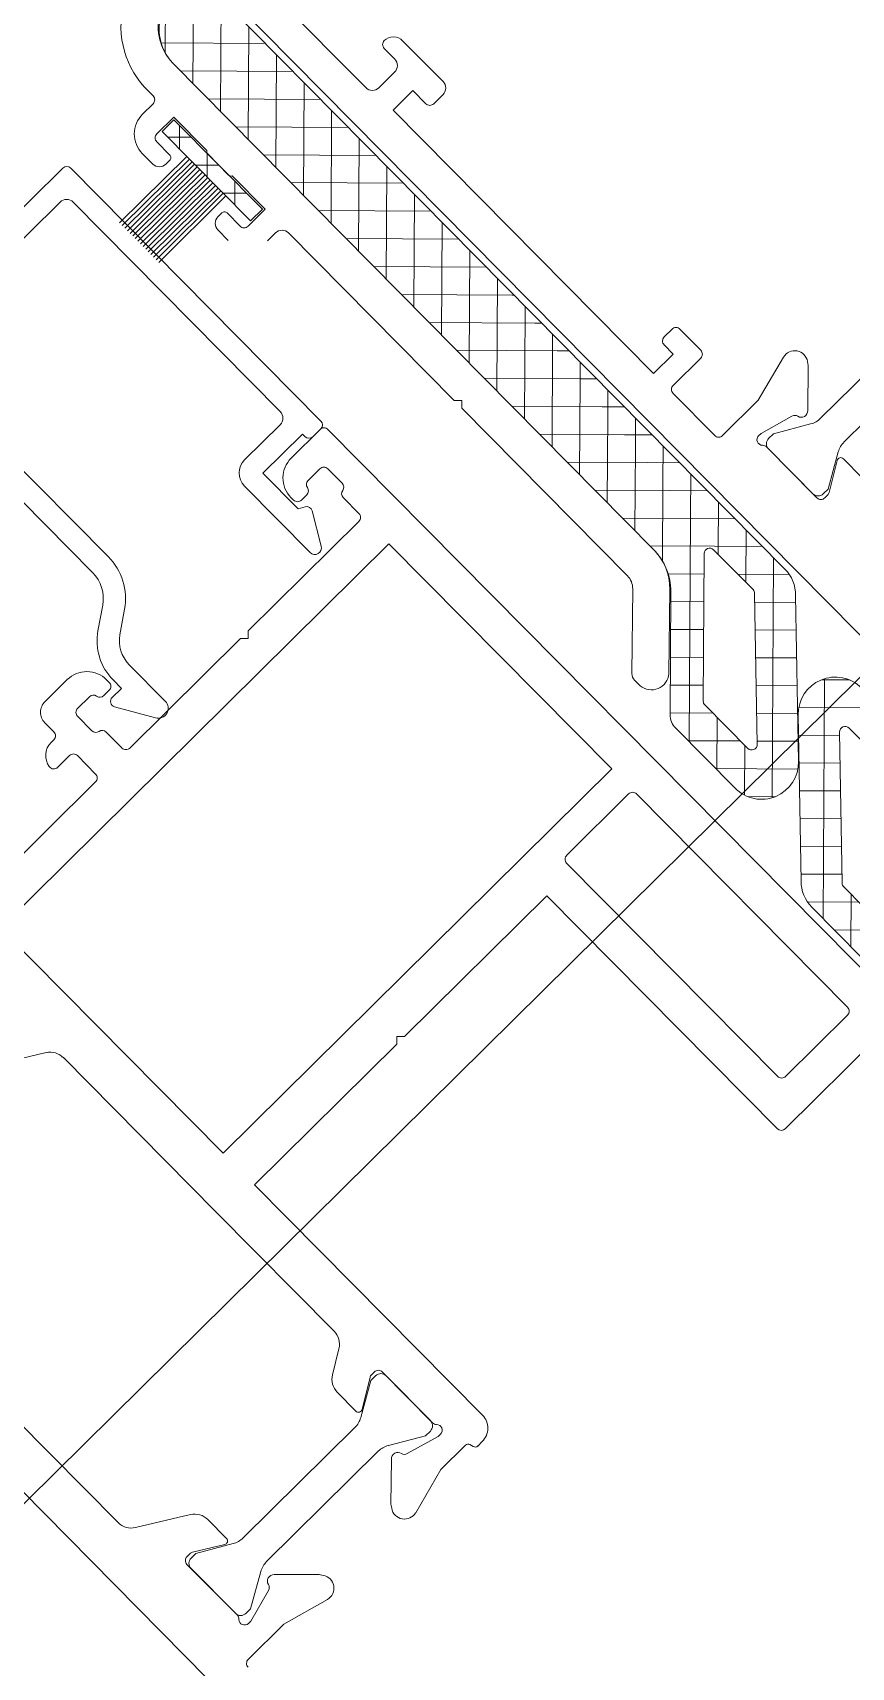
# Model space of a CAD drawing. Header units: centimetres. Extents: x 118932 to 154602, y -32682 to -23521.
# Drawn here: x 137600.07 to 137604.48, y -25828.52 to -25819.7 of the extents above; entities that cross this region are included whole.
import ezdxf

# ---------------------------------------------------------------- set-up
doc = ezdxf.new("R2010")
doc.units = ezdxf.units.CM
doc.header["$LTSCALE"] = 50
doc.header["$MEASUREMENT"] = 0
doc.layers.add('GEN_02_TF_Pencere', color=7, linetype='Continuous', lineweight=9, true_color=0x6093ac)
doc.layers.add('GEN_05_ML_Alçıpan_giydirme', color=7, linetype='Continuous', lineweight=18, true_color=0x7ebab5)

# ---------------------------------------------------------------- blocks, each defined once
blk = doc.blocks.new('P7_')
at = {"layer": 'GEN_02_TF_Pencere'}
for p, q in [((163386.2152, -16188.8257, 0.0001), (163386.2152, -16138.8229, 0.0001)), ((163381.2453, -16165.6505, 0.0001), (163391.1853, -16165.6505, 0.0001)), ((163384.7653, -16166.1516, 0.0001), (163384.7653, -16165.8805, 0.0001)), ((163386.5703, -16165.9005, 0.0001), (163385.7845, -16165.9005, 0.0001)), ((163385.6991, -16165.9484, 0.0001), (163385.5404, -16166.2084, 0.0001)), ((163384.9028, -16166.0181, 0.0001), (163384.9028, -16166.0363, 0.0001)), ((163384.9028, -16166.0363, 0.0001), (163384.9539, -16166.2205, 0.0001)), ((163384.9511, -16166.0464, 0.0001), (163384.9511, -16166.0825, 0.0001)), ((163385.3628, -16166.0063, 0.0001), (163384.9759, -16166.0063, 0.0001)), ((163385.3311, -16166.0064, 0.0001), (163384.9911, -16166.0064, 0.0001)), ((163385.2954, -16166.2259, 0.0001), (163385.3885, -16166.0735, 0.0001)), ((163385.3711, -16166.0825, 0.0001), (163385.3711, -16166.0464, 0.0001)), ((163385.3928, -16166.0579, 0.0001), (163385.3928, -16166.0363, 0.0001)), ((163384.6955, -16166.4124, 0.0001), (163384.7653, -16166.1516, 0.0001)), ((163384.9511, -16166.0825, 0.0001), (163385.055, -16166.2625, 0.0001)), ((163385.2671, -16166.2625, 0.0001), (163385.3711, -16166.0825, 0.0001)), ((163384.9924, -16166.3024, 0.0001), (163384.8213, -16166.4753, 0.0001)), ((163385.0711, -16166.3225, 0.0001), (163385.0711, -16167.1703, 0.0001)), ((163385.2511, -16167.1703, 0.0001), (163385.2511, -16166.3225, 0.0001)), ((163385.4551, -16166.2563, 0.0001), (163385.3125, -16166.2563, 0.0001)), ((163384.8213, -16166.4753, 0.0001), (163384.8033, -16166.4879, 0.0001)), ((163384.8012, -16167.005, 0.0001), (163384.8192, -16167.0175, 0.0001)), ((163384.8192, -16167.0175, 0.0001), (163384.9904, -16167.1903, 0.0001)), ((163384.7635, -16167.3412, 0.0001), (163384.6935, -16167.0805, 0.0001)), ((163385.2511, -16167.1703, 0.0001), (163385.2511, -16167.1703, 0.0001)), ((163384.952, -16167.2723, 0.0001), (163384.901, -16167.4565, 0.0001)), ((163385.055, -16167.2303, 0.0001), (163384.9511, -16167.4103, 0.0001)), ((163385.3711, -16167.4103, 0.0001), (163385.2671, -16167.2303, 0.0001)), ((163385.3866, -16167.419, 0.0001), (163385.2935, -16167.2667, 0.0001)), ((163385.3106, -16167.2363, 0.0001), (163385.4531, -16167.2362, 0.0001)), ((163385.5385, -16167.284, 0.0001), (163385.6144, -16167.4082, 0.0001)), ((163387.8626, -16167.4069, 0.0001), (163387.9383, -16167.2827, 0.0001)), ((163384.7636, -16167.5278, 0.0001), (163384.7635, -16167.3412, 0.0001)), ((163388.7135, -16167.339, 0.0001), (163388.7142, -16168.6247, 0.0001)), ((163384.901, -16167.4565, 0.0001), (163384.901, -16167.4747, 0.0001)), ((163384.9511, -16167.4103, 0.0001), (163384.9511, -16167.4464, 0.0001)), ((163384.9741, -16167.4865, 0.0001), (163385.3611, -16167.4862, 0.0001)), ((163384.9911, -16167.4864, 0.0001), (163385.3311, -16167.4864, 0.0001)), ((163385.3711, -16167.4464, 0.0001), (163385.3711, -16167.4103, 0.0001)), ((163385.391, -16167.4562, 0.0001), (163385.391, -16167.4346, 0.0001)), ((163385.6998, -16167.456, 0.0001), (163386.6066, -16167.4555, 0.0001)), ((163386.6066, -16167.4555, 0.0001), (163387.7773, -16167.4548, 0.0001)), ((163384.714, -16167.6066, 0.0001), (163384.714, -16167.5718, 0.0001)), ((163384.7288, -16167.5525, 0.0001), (163384.7487, -16167.5472, 0.0001)), ((163386.5637, -16167.7055, 0.0001), (163384.8141, -16167.7065, 0.0001)), ((163386.5643, -16168.7855, 0.0001), (163386.5637, -16167.7055, 0.0001)), ((163388.5137, -16167.7044, 0.0001), (163386.8037, -16167.7054, 0.0001)), ((163386.8037, -16167.7054, 0.0001), (163386.8054, -16170.6558, 0.0001)), ((163388.5154, -16170.6548, 0.0001), (163388.5137, -16167.7044, 0.0001)), ((163388.9142, -16168.6246, 0.0001), (163388.9141, -16168.5346, 0.0001)), ((163389.0342, -16168.6038, 0.0001), (163389.0342, -16168.6246, 0.0001)), ((163388.7442, -16168.6547, 0.0001), (163388.8842, -16168.6546, 0.0001)), ((163389.0642, -16168.6545, 0.0001), (163389.1342, -16168.6545, 0.0001)), ((163386.5943, -16168.8155, 0.0001), (163386.5643, -16168.7855, 0.0001)), ((163389.0343, -16168.8046, 0.0001), (163388.9243, -16168.8046, 0.0001)), ((163389.2143, -16168.7344, 0.0001), (163389.2144, -16168.9044, 0.0001)), ((163386.5643, -16168.8455, 0.0001), (163386.5943, -16168.8155, 0.0001)), ((163386.5649, -16169.9255, 0.0001), (163386.5643, -16168.8455, 0.0001)), ((163388.7143, -16168.8847, 0.0001), (163388.7148, -16169.7247, 0.0001)), ((163388.8652, -16168.8546, 0.0001), (163388.7443, -16168.8547, 0.0001)), ((163389.0644, -16168.9245, 0.0001), (163389.0643, -16168.8345, 0.0001)), ((163388.7325, -16169.0972, 0.0001), (163388.9302, -16168.983, 0.0001)), ((163389.0144, -16169.0246, 0.0001), (163389.0144, -16168.9837, 0.0001)), ((163388.9752, -16169.009, 0.0001), (163388.9752, -16169.079, 0.0001)), ((163388.9752, -16169.079, 0.0001), (163389.039, -16169.079, 0.0001)), ((163389.0644, -16169.0545, 0.0001), (163389.0444, -16169.0545, 0.0001)), ((163389.039, -16169.199, 0.0001), (163388.7598, -16169.199, 0.0001)), ((163389.2848, -16169.2069, 0.0001), (163389.3658, -16169.3226, 0.0001)), ((163389.2675, -16169.3914, 0.0001), (163389.1865, -16169.2758, 0.0001)), ((163391.1952, -16169.289, 0.0001), (163391.1952, -16170.829, 0.0001)), ((163389.5296, -16169.4079, 0.0001), (163390.4428, -16169.4079, 0.0001)), ((163391.0752, -16170.689, 0.0001), (163391.0752, -16169.429, 0.0001)), ((163390.3448, -16169.5279, 0.0001), (163389.5296, -16169.5279, 0.0001)), ((163388.7148, -16169.7247, 0.0001), (163388.6848, -16169.7548, 0.0001)), ((163388.6848, -16169.7548, 0.0001), (163388.7149, -16169.7847, 0.0001)), ((163388.7149, -16169.7847, 0.0001), (163388.7153, -16170.6247, 0.0001)), ((163384.7654, -16170.657, 0.0001), (163384.765, -16169.9566, 0.0001)), ((163384.7949, -16169.9266, 0.0001), (163386.5649, -16169.9255, 0.0001)), ((163386.6151, -16170.1255, 0.0001), (163384.9951, -16170.1264, 0.0001)), ((163386.6363, -16170.1343, 0.0001), (163386.6363, -16170.1343, 0.0001)), ((163384.9651, -16170.1565, 0.0001), (163384.9653, -16170.6269, 0.0001)), ((163386.6453, -16170.6259, 0.0001), (163386.6451, -16170.1555, 0.0001)), ((163388.934, -16170.485, 0.0001), (163388.7633, -16170.3864, 0.0001)), ((163388.7813, -16170.319, 0.0001), (163389.2852, -16170.319, 0.0001)), ((163388.9952, -16170.439, 0.0001), (163388.975, -16170.474, 0.0001)), ((163389.2652, -16170.439, 0.0001), (163388.9952, -16170.439, 0.0001)), ((163389.0153, -16170.5254, 0.0001), (163389.0153, -16170.4846, 0.0001)), ((163389.0452, -16170.4545, 0.0001), (163389.0652, -16170.4545, 0.0001)), ((163389.2652, -16170.739, 0.0001), (163389.2652, -16170.439, 0.0001)), ((163389.3852, -16170.419, 0.0001), (163389.3852, -16170.689, 0.0001)), ((163384.9954, -16170.6569, 0.0001), (163386.6154, -16170.6559, 0.0001)), ((163386.8054, -16170.6558, 0.0001), (163388.5154, -16170.6548, 0.0001)), ((163386.8054, -16170.6558, 0.0001), (163386.8054, -16170.6558, 0.0001)), ((163388.7454, -16170.6547, 0.0001), (163388.8662, -16170.6546, 0.0001)), ((163389.0654, -16170.6745, 0.0001), (163389.0653, -16170.5845, 0.0001)), ((163389.2153, -16170.6044, 0.0001), (163389.2155, -16170.8244, 0.0001)), ((163388.9254, -16170.7046, 0.0001), (163389.0354, -16170.7046, 0.0001)), ((163389.2452, -16170.739, 0.0001), (163389.2652, -16170.739, 0.0001)), ((163389.4352, -16170.739, 0.0001), (163391.0252, -16170.739, 0.0001)), ((163389.2152, -16170.829, 0.0001), (163389.2152, -16170.769, 0.0001)), ((163390.4697, -16171.3489, 0.0001), (163390.4697, -16170.8389, 0.0001)), ((163390.4897, -16171.3489, 0.0001), (163390.4897, -16170.8389, 0.0001)), ((163390.5097, -16171.3489, 0.0001), (163390.5097, -16170.8389, 0.0001)), ((163390.5297, -16171.3489, 0.0001), (163390.5297, -16170.8389, 0.0001)), ((163390.5497, -16171.3489, 0.0001), (163390.5497, -16170.8389, 0.0001)), ((163390.5697, -16171.3489, 0.0001), (163390.5697, -16170.8389, 0.0001)), ((163390.5897, -16171.3489, 0.0001), (163390.5897, -16170.8389, 0.0001)), ((163390.6097, -16171.3489, 0.0001), (163390.6097, -16170.8389, 0.0001)), ((163390.6297, -16171.3489, 0.0001), (163390.6297, -16170.8389, 0.0001)), ((163390.6497, -16171.3489, 0.0001), (163390.6497, -16170.8389, 0.0001)), ((163390.6697, -16171.3489, 0.0001), (163390.6697, -16170.8389, 0.0001)), ((163390.6897, -16171.3489, 0.0001), (163390.6897, -16170.8389, 0.0001)), ((163390.7097, -16171.3489, 0.0001), (163390.7097, -16170.8389, 0.0001)), ((163390.7297, -16171.3489, 0.0001), (163390.7297, -16170.8389, 0.0001)), ((163390.7497, -16171.3489, 0.0001), (163390.7497, -16170.8389, 0.0001)), ((163390.7697, -16171.3489, 0.0001), (163390.7697, -16170.8389, 0.0001)), ((163389.1855, -16170.8545, 0.0001), (163381.2455, -16170.859, 0.0001)), ((163389.1855, -16170.8545, 0.0001), (163389.1855, -16170.8545, 0.0001)), ((163391.1652, -16170.859, 0.0001), (163389.2452, -16170.859, 0.0001)), ((163391.1652, -16170.859, 0.0001), (163391.1652, -16170.859, 0.0001)), ((163390.9597, -16171.3489, 0.0001), (163390.2797, -16171.3489, 0.0001)), ((163390.2797, -16171.3489, 0.0001), (163390.2797, -16171.4389, 0.0001)), ((163390.4918, -16171.4389, 0.0001), (163390.4018, -16171.3489, 0.0001)), ((163390.4918, -16171.3489, 0.0001), (163390.4018, -16171.4389, 0.0001)), ((163390.7039, -16171.4389, 0.0001), (163390.6139, -16171.3489, 0.0001)), ((163390.7039, -16171.3489, 0.0001), (163390.6139, -16171.4389, 0.0001)), ((163390.9161, -16171.4389, 0.0001), (163390.8261, -16171.3489, 0.0001)), ((163390.9161, -16171.3489, 0.0001), (163390.8261, -16171.4389, 0.0001)), ((163390.9597, -16171.4389, 0.0001), (163390.9597, -16171.3489, 0.0001)), ((163390.9597, -16171.3489, 0.0001), (163390.9597, -16171.3489, 0.0001)), ((163390.2804, -16171.4396, 0.0001), (163390.279, -16171.4382, 0.0001)), ((163390.2797, -16171.4389, 0.0001), (163390.9597, -16171.4389, 0.0001))]:
    blk.add_line(p, q, dxfattribs=at)
at = {"layer": 'GEN_02_TF_Pencere', "extrusion": (0, 0, -1)}
for p, q in [((163385.5151, -16170.8989, 0.0001), (163381.2062, -16170.8989, 0.0001)), ((163385.1604, -16171.0825, 0.0001), (163385.3439, -16170.8989, 0.0001)), ((163385.4162, -16171.0989, 0.0001), (163385.2162, -16170.8989, 0.0001)), ((163385.3561, -16171.0989, 0.0001), (163385.5525, -16170.9024, 0.0001)), ((163386.3445, -16171.815, 0.0001), (163385.4284, -16170.8989, 0.0001)), ((163385.5151, -16170.8989, 0.0001), (163385.5151, -16170.8989, 0.0001)), ((163385.5274, -16171.1397, 0.0001), (163385.6837, -16170.9834, 0.0001)), ((163386.3056, -16171.577, 0.0001), (163385.6565, -16170.9574, 0.0001)), ((163385.1699, -16171.0989, 0.0001), (163385.4726, -16171.0989, 0.0001)), ((163385.4933, -16171.1071, 0.0001), (163386.0826, -16171.6699, 0.0001)), ((163385.6359, -16171.2433, 0.0001), (163385.7922, -16171.087, 0.0001)), ((163386.1838, -16171.0723, 0.0001), (163386.0791, -16171.177, 0.0001)), ((163386.4122, -16171.056, 0.0001), (163386.0984, -16171.3698, 0.0001)), ((163386.2011, -16171.0658, 0.0001), (163386.3914, -16171.256, 0.0001)), ((163386.7212, -16171.056, 0.0001), (163386.2629, -16171.056, 0.0001)), ((163386.4035, -16171.056, 0.0001), (163386.6035, -16171.256, 0.0001)), ((163386.6244, -16171.056, 0.0001), (163386.4244, -16171.256, 0.0001)), ((163386.6156, -16171.056, 0.0001), (163387.4758, -16171.9162, 0.0001)), ((163386.7995, -16171.093, 0.0001), (163386.6365, -16171.256, 0.0001)), ((163387.2617, -16171.5552, 0.0001), (163386.7919, -16171.0853, 0.0001)), ((163387.0174, -16171.0802, 0.0001), (163387.0598, -16171.0802, 0.0001)), ((163387.0951, -16171.0948, 0.0001), (163387.4172, -16171.4196, 0.0001)), ((163385.7444, -16171.3469, 0.0001), (163385.9008, -16171.1906, 0.0001)), ((163386.0859, -16171.1627, 0.0001), (163387.002, -16172.0788, 0.0001)), ((163390.2897, -16171.1889, 0.0001), (163390.3697, -16171.1889, 0.0001)), ((163390.8697, -16171.1889, 0.0001), (163390.9497, -16171.1889, 0.0001)), ((163386.3685, -16171.256, 0.0001), (163386.6977, -16171.256, 0.0001)), ((163386.7189, -16171.2648, 0.0001), (163387.2817, -16171.8276, 0.0001)), ((163386.9056, -16171.199, 0.0001), (163386.7794, -16171.3253, 0.0001)), ((163387.2757, -16171.561, 0.0001), (163386.9537, -16171.2362, 0.0001)), ((163390.4197, -16171.2389, 0.0001), (163390.4197, -16171.2689, 0.0001)), ((163390.8197, -16171.2689, 0.0001), (163390.8197, -16171.2389, 0.0001)), ((163385.8529, -16171.4506, 0.0001), (163386.0093, -16171.2942, 0.0001)), ((163386.3605, -16171.3199, 0.0001), (163386.204, -16171.4764, 0.0001)), ((163386.9371, -16171.8706, 0.0001), (163386.3478, -16171.3078, 0.0001)), ((163387.0117, -16171.3051, 0.0001), (163386.8854, -16171.4313, 0.0001)), ((163390.1397, -16171.3989, 0.0001), (163390.1397, -16171.3389, 0.0001)), ((163390.2697, -16171.3189, 0.0001), (163390.2697, -16171.4489, 0.0001)), ((163390.3997, -16171.2889, 0.0001), (163390.2997, -16171.2889, 0.0001)), ((163390.9397, -16171.2889, 0.0001), (163390.8397, -16171.2889, 0.0001)), ((163390.9697, -16171.4489, 0.0001), (163390.9697, -16171.3189, 0.0001)), ((163391.0997, -16171.3389, 0.0001), (163391.0997, -16171.4189, 0.0001)), ((163385.9614, -16171.5542, 0.0001), (163386.1178, -16171.3978, 0.0001)), ((163386.1248, -16171.4007, 0.0001), (163386.7739, -16172.0203, 0.0001)), ((163386.469, -16171.4235, 0.0001), (163386.3126, -16171.5799, 0.0001)), ((163387.1177, -16171.4112, 0.0001), (163386.9915, -16171.5374, 0.0001)), ((163387.4879, -16171.4489, 0.0001), (163388.7588, -16171.4489, 0.0001)), ((163388.7588, -16171.4489, 0.0001), (163388.7888, -16171.4789, 0.0001)), ((163388.7888, -16171.4789, 0.0001), (163388.8188, -16171.4489, 0.0001)), ((163388.8188, -16171.4489, 0.0001), (163390.0897, -16171.4489, 0.0001)), ((163390.2697, -16171.4489, 0.0001), (163390.5224, -16171.4489, 0.0001)), ((163390.5397, -16171.4389, 0.0001), (163390.6997, -16171.4389, 0.0001)), ((163390.717, -16171.4489, 0.0001), (163390.9697, -16171.4489, 0.0001)), ((163391.1297, -16171.4489, 0.0001), (163391.1641, -16171.4489, 0.0001)), ((163386.0699, -16171.6578, 0.0001), (163386.2264, -16171.5014, 0.0001)), ((163386.5775, -16171.5271, 0.0001), (163386.4211, -16171.6835, 0.0001)), ((163387.2238, -16171.5172, 0.0001), (163387.0976, -16171.6435, 0.0001)), ((163386.0182, -16171.9217, 0.0001), (163386.332, -16171.6079, 0.0001)), ((163386.686, -16171.6308, 0.0001), (163386.5296, -16171.7871, 0.0001)), ((163387.3404, -16171.6128, 0.0001), (163387.2036, -16171.7495, 0.0001)), ((163386.0619, -16171.7217, 0.0001), (163385.7327, -16171.7217, 0.0001)), ((163387.5164, -16171.6489, 0.0001), (163387.2701, -16171.8953, 0.0001)), ((163387.4113, -16171.6395, 0.0001), (163387.7121, -16171.9403, 0.0001)), ((163387.7286, -16171.6489, 0.0001), (163387.4626, -16171.9149, 0.0001)), ((163391.1837, -16171.6489, 0.0001), (163387.4879, -16171.6489, 0.0001)), ((163391.1836, -16171.6489, 0.0001), (163387.488, -16171.6489, 0.0001)), ((163387.6327, -16171.6489, 0.0001), (163387.9483, -16171.9644, 0.0001)), ((163387.9407, -16171.6489, 0.0001), (163387.655, -16171.9345, 0.0001)), ((163387.8449, -16171.6489, 0.0001), (163388.1845, -16171.9885, 0.0001)), ((163388.1528, -16171.6489, 0.0001), (163387.8475, -16171.9542, 0.0001)), ((163388.365, -16171.6489, 0.0001), (163388.04, -16171.9738, 0.0001)), ((163388.057, -16171.6489, 0.0001), (163388.4208, -16172.0126, 0.0001)), ((163388.5771, -16171.6489, 0.0001), (163388.2325, -16171.9934, 0.0001)), ((163388.2691, -16171.6489, 0.0001), (163388.657, -16172.0367, 0.0001)), ((163388.7892, -16171.6489, 0.0001), (163388.425, -16172.0131, 0.0001)), ((163388.4813, -16171.6489, 0.0001), (163388.8932, -16172.0608, 0.0001)), ((163389.0014, -16171.6489, 0.0001), (163388.6175, -16172.0327, 0.0001)), ((163388.6934, -16171.6489, 0.0001), (163389.1234, -16172.0788, 0.0001)), ((163389.2135, -16171.6489, 0.0001), (163388.81, -16172.0523, 0.0001)), ((163388.9055, -16171.6489, 0.0001), (163389.3355, -16172.0788, 0.0001)), ((163389.4256, -16171.6489, 0.0001), (163389.0025, -16172.072, 0.0001)), ((163389.1177, -16171.6489, 0.0001), (163389.5476, -16172.0788, 0.0001)), ((163389.6377, -16171.6489, 0.0001), (163389.2078, -16172.0788, 0.0001)), ((163389.3298, -16171.6489, 0.0001), (163389.7598, -16172.0788, 0.0001)), ((163389.8499, -16171.6489, 0.0001), (163389.4199, -16172.0788, 0.0001)), ((163389.5419, -16171.6489, 0.0001), (163389.9719, -16172.0788, 0.0001)), ((163390.062, -16171.6489, 0.0001), (163389.6321, -16172.0788, 0.0001)), ((163389.7541, -16171.6489, 0.0001), (163390.184, -16172.0788, 0.0001)), ((163390.2741, -16171.6489, 0.0001), (163389.8442, -16172.0788, 0.0001)), ((163389.9662, -16171.6489, 0.0001), (163390.3962, -16172.0788, 0.0001)), ((163390.4863, -16171.6489, 0.0001), (163390.0563, -16172.0788, 0.0001)), ((163390.1783, -16171.6489, 0.0001), (163390.6083, -16172.0788, 0.0001)), ((163390.6984, -16171.6489, 0.0001), (163390.2685, -16172.0788, 0.0001)), ((163390.3905, -16171.6489, 0.0001), (163390.8204, -16172.0788, 0.0001)), ((163390.9105, -16171.6489, 0.0001), (163390.4806, -16172.0788, 0.0001)), ((163390.6026, -16171.6489, 0.0001), (163391.0325, -16172.0788, 0.0001)), ((163391.1227, -16171.6489, 0.0001), (163390.6927, -16172.0788, 0.0001)), ((163390.8147, -16171.6489, 0.0001), (163391.8404, -16172.6746, 0.0001)), ((163391.303, -16171.6807, 0.0001), (163390.9048, -16172.0788, 0.0001)), ((163391.0269, -16171.6489, 0.0001), (163391.7186, -16172.3406, 0.0001)), ((163391.2491, -16171.659, 0.0001), (163391.4604, -16171.8703, 0.0001)), ((163386.2466, -16171.9054, 0.0001), (163386.3513, -16171.8007, 0.0001)), ((163386.7945, -16171.7344, 0.0001), (163386.6382, -16171.8907, 0.0001)), ((163386.903, -16171.838, 0.0001), (163386.7467, -16171.9943, 0.0001)), ((163387.0743, -16171.8788, 0.0001), (163386.8779, -16172.0753, 0.0001)), ((163387.2605, -16171.8788, 0.0001), (163386.9578, -16171.8788, 0.0001)), ((163387.0142, -16171.8788, 0.0001), (163387.2142, -16172.0788, 0.0001)), ((163387.2701, -16171.8953, 0.0001), (163387.0865, -16172.0788, 0.0001)), ((163387.2263, -16171.8788, 0.0001), (163387.2396, -16171.8921, 0.0001)), ((163387.2396, -16171.8921, 0.0001), (163387.4263, -16172.0788, 0.0001)), ((163387.2605, -16171.8788, 0.0001), (163387.2605, -16171.8788, 0.0001)), ((163387.4626, -16171.9149, 0.0001), (163387.2986, -16172.0788, 0.0001)), ((163387.4758, -16171.9162, 0.0001), (163387.6384, -16172.0788, 0.0001)), ((163387.655, -16171.9345, 0.0001), (163387.5107, -16172.0788, 0.0001)), ((163387.7121, -16171.9403, 0.0001), (163387.8506, -16172.0788, 0.0001)), ((163387.8475, -16171.9542, 0.0001), (163387.7229, -16172.0788, 0.0001)), ((163388.04, -16171.9738, 0.0001), (163387.935, -16172.0788, 0.0001)), ((163387.9483, -16171.9644, 0.0001), (163388.0627, -16172.0788, 0.0001)), ((163388.1845, -16171.9885, 0.0001), (163388.2748, -16172.0788, 0.0001)), ((163386.9153, -16172.0788, 0.0001), (163391.2242, -16172.0788, 0.0001)), ((163386.9153, -16172.0788, 0.0001), (163386.9153, -16172.0788, 0.0001)), ((163388.2325, -16171.9934, 0.0001), (163388.1471, -16172.0788, 0.0001)), ((163388.425, -16172.0131, 0.0001), (163388.3593, -16172.0788, 0.0001)), ((163388.4208, -16172.0126, 0.0001), (163388.487, -16172.0788, 0.0001)), ((163388.6175, -16172.0327, 0.0001), (163388.5714, -16172.0788, 0.0001)), ((163388.657, -16172.0367, 0.0001), (163388.6991, -16172.0788, 0.0001)), ((163388.81, -16172.0523, 0.0001), (163388.7835, -16172.0788, 0.0001)), ((163388.8932, -16172.0608, 0.0001), (163388.9112, -16172.0788, 0.0001)), ((163389.0025, -16172.072, 0.0001), (163388.9957, -16172.0788, 0.0001)), ((163391.1851, -16172.1165, 0.0001), (163381.2451, -16172.1165, 0.0001)), ((163387.6951, -16172.3165, 0.0001), (163388.0151, -16172.3165, 0.0001)), ((163388.1651, -16172.4665, 0.0001), (163388.1651, -16172.3165, 0.0001)), ((163388.1651, -16172.3165, 0.0001), (163390.1651, -16172.3165, 0.0001)), ((163390.1651, -16172.3165, 0.0001), (163390.1651, -16172.4665, 0.0001)), ((163390.3551, -16172.2965, 0.0001), (163391.0251, -16172.2965, 0.0001)), ((163387.6651, -16172.6176, 0.0001), (163387.6651, -16172.3465, 0.0001)), ((163388.0451, -16172.3465, 0.0001), (163388.0451, -16172.5565, 0.0001)), ((163390.3051, -16172.4665, 0.0001), (163390.3051, -16172.3465, 0.0001)), ((163387.0376, -16172.5239, 0.0001), (163387.0376, -16172.5023, 0.0001)), ((163387.0593, -16172.5485, 0.0001), (163387.0593, -16172.5124, 0.0001)), ((163387.0676, -16172.4723, 0.0001), (163387.4546, -16172.4723, 0.0001)), ((163387.0993, -16172.4724, 0.0001), (163387.4393, -16172.4724, 0.0001)), ((163387.5276, -16172.5023, 0.0001), (163387.4765, -16172.6865, 0.0001)), ((163387.4793, -16172.5124, 0.0001), (163387.4793, -16172.5485, 0.0001)), ((163387.5276, -16172.4841, 0.0001), (163387.5276, -16172.5023, 0.0001)), ((163388.2351, -16172.4665, 0.0001), (163388.1651, -16172.4665, 0.0001)), ((163388.2651, -16172.5565, 0.0001), (163388.2651, -16172.4965, 0.0001)), ((163390.0351, -16172.4965, 0.0001), (163390.0351, -16172.5665, 0.0001)), ((163390.1651, -16172.4665, 0.0001), (163390.0651, -16172.4665, 0.0001)), ((163390.4351, -16172.5165, 0.0001), (163390.3551, -16172.5165, 0.0001)), ((163387.135, -16172.6919, 0.0001), (163387.042, -16172.5395, 0.0001)), ((163387.1633, -16172.7285, 0.0001), (163387.0593, -16172.5485, 0.0001)), ((163387.4793, -16172.5485, 0.0001), (163387.3754, -16172.7285, 0.0001)), ((163388.0751, -16172.5865, 0.0001), (163388.2351, -16172.5865, 0.0001)), ((163387.7349, -16172.8784, 0.0001), (163387.6651, -16172.6176, 0.0001)), ((163390.0851, -16172.6165, 0.0001), (163390.3951, -16172.6165, 0.0001)), ((163386.9753, -16172.7223, 0.0001), (163387.1179, -16172.7223, 0.0001)), ((163387.438, -16172.7684, 0.0001), (163387.6091, -16172.9413, 0.0001)), ((163387.1793, -16173.6363, 0.0001), (163387.1793, -16172.7885, 0.0001)), ((163387.3593, -16172.7885, 0.0001), (163387.3593, -16173.6363, 0.0001)), ((163387.6091, -16172.9413, 0.0001), (163387.6271, -16172.9539, 0.0001))]:
    blk.add_line(p, q, dxfattribs=at)
at = {"layer": 'GEN_02_TF_Pencere'}
for centre, radius, start, end in [((163384.7353, -16165.8805, 0.0001), 0.03, 359.99996, 90.00004), ((163385.7845, -16166.0005, 0.0001), 0.1, 89.99998, 148.60007), ((163384.9328, -16166.0181, 0.0001), 0.03, 44.2142, 179.99629), ((163384.9911, -16166.0464, 0.0001), 0.04, 89.99996, 180.00004), ((163384.9759, -16165.9763, 0.0001), 0.03, 224.21232, 270.00006), ((163385.3311, -16166.0464, 0.0001), 0.04, 0.00005, 89.99994), ((163385.3628, -16166.0363, 0.0001), 0.03, 359.99996, 90.00004), ((163385.3628, -16166.0579, 0.0001), 0.03, 328.6301, 359.99297), ((163384.9829, -16166.213, 0.0001), 0.03, 194.4077, 257.72747), ((163384.9694, -16166.2763, 0.0001), 0.0347, 311.36026, 78.19069), ((163385.3125, -16166.2363, 0.0001), 0.02, 148.60006, 270.00005), ((163385.4551, -16166.1563, 0.0001), 0.1, 270.00023, 328.59345), ((163384.9511, -16166.3225, 0.0001), 0.12, 0.00001, 29.9999), ((163385.3711, -16166.3225, 0.0001), 0.12, 149.9999, 180.00001), ((163384.7631, -16166.4306, 0.0001), 0.07, 164.99632, 305.02576), ((163384.7611, -16167.0623, 0.0001), 0.07, 55.03286, 195.01401), ((163384.9675, -16167.2164, 0.0001), 0.0347, 281.83093, 48.68657), ((163384.9511, -16167.1703, 0.0001), 0.12, 330.0001, 359.99999), ((163385.3711, -16167.1703, 0.0001), 0.12, 180.0001, 209.99999), ((163384.981, -16167.2797, 0.0001), 0.03, 102.3019, 165.64309), ((163385.3106, -16167.2563, 0.0001), 0.02, 90.03284, 211.43282), ((163385.4532, -16167.3362, 0.0001), 0.1, 31.43279, 90.03288), ((163384.931, -16167.4746, 0.0001), 0.03, 180.03293, 315.82053), ((163384.9911, -16167.4464, 0.0001), 0.04, 179.99996, 270.00004), ((163384.9741, -16167.5165, 0.0001), 0.03, 90.03294, 135.82069), ((163385.3311, -16167.4464, 0.0001), 0.04, 269.99998, 359.99987), ((163385.361, -16167.4562, 0.0001), 0.03, 270.03281, 0.03289), ((163385.361, -16167.4347, 0.0001), 0.03, 0.03314, 31.43312), ((163385.6997, -16167.356, 0.0001), 0.1, 211.43282, 270.03291), ((163387.7772, -16167.3548, 0.0001), 0.1, 270.03282, 328.63291), ((163384.734, -16167.5718, 0.0001), 0.02, 105.03751, 180.00827), ((163384.7436, -16167.5279, 0.0001), 0.02, 284.98153, 0.05298), ((163384.814, -16167.6066, 0.0001), 0.1, 180.02926, 270.04167), ((163388.9439, -16168.5343, 0.0001), 0.0297, 81.23017, 180.60728), ((163388.9342, -16168.6039, 0.0001), 0.1, 0.03287, 81.81972), ((163388.7442, -16168.6247, 0.0001), 0.03, 180.03281, 270.03289), ((163388.8842, -16168.6246, 0.0001), 0.03, 270.0329, 0.03299), ((163389.0642, -16168.6245, 0.0001), 0.03, 180.0329, 270.03299), ((163389.1343, -16168.7345, 0.0001), 0.08, 0.03287, 90.03295), ((163388.9243, -16168.8346, 0.0001), 0.03, 90.0329, 170.43876), ((163389.0343, -16168.8346, 0.0001), 0.03, 0.0329, 90.03299), ((163388.7443, -16168.8847, 0.0001), 0.03, 90.03281, 180.03289), ((163388.8653, -16168.8248, 0.0001), 0.0298, 269.70971, 350.76367), ((163388.9452, -16169.009, 0.0001), 0.03, 0.00093, 120.00003), ((163389.0435, -16168.983, 0.0001), 0.0291, 98.14009, 181.52982), ((163389.0344, -16168.9246, 0.0001), 0.03, 279.62697, 0.03283), ((163389.0644, -16168.9045, 0.0001), 0.15, 270.03286, 0.03295), ((163389.0444, -16169.0245, 0.0001), 0.03, 180.03281, 270.03289), ((163389.039, -16169.3792, 0.0001), 0.3001, 35.01334, 89.98665), ((163388.7598, -16169.1445, 0.0001), 0.0546, 120, 270), ((163389.039, -16169.3791, 0.0001), 0.1801, 35.01336, 89.98667), ((163389.5296, -16169.2078, 0.0001), 0.2001, 215.01335, 269.98666), ((163389.5297, -16169.2077, 0.0001), 0.3201, 215.01334, 269.98665), ((163384.795, -16169.9566, 0.0001), 0.03, 90.0331, 180.03299), ((163384.9951, -16170.1564, 0.0001), 0.03, 90.0329, 180.03299), ((163386.6151, -16170.1555, 0.0001), 0.03, 45.0327, 90.03262), ((163386.6151, -16170.1555, 0.0001), 0.03, 0.03282, 45.03274), ((163388.7813, -16170.3551, 0.0001), 0.0361, 90.00001, 240.00001), ((163389.2852, -16170.419, 0.0001), 0.1, 0.00005, 89.99994), ((163388.949, -16170.459, 0.0001), 0.03, 240, 329.99989), ((163389.0453, -16170.4845, 0.0001), 0.03, 90.0329, 180.03299), ((163389.0653, -16170.6045, 0.0001), 0.15, 0.03286, 90.03295), ((163389.0453, -16170.5254, 0.0001), 0.03, 180.02139, 260.43877), ((163389.0358, -16170.5841, 0.0001), 0.0295, 359.22057, 81.25281), ((163384.9953, -16170.6269, 0.0001), 0.03, 180.03281, 270.03289), ((163386.6153, -16170.6259, 0.0001), 0.03, 270.0329, 0.03299), ((163388.7453, -16170.6247, 0.0001), 0.03, 180.0329, 270.03299), ((163388.8662, -16170.6846, 0.0001), 0.03, 9.62439, 90.03388), ((163388.9254, -16170.6746, 0.0001), 0.03, 189.62707, 270.03292), ((163389.0354, -16170.6746, 0.0001), 0.03, 270.03281, 0.03289), ((163389.2452, -16170.769, 0.0001), 0.03, 90.00266, 180.00001), ((163389.4352, -16170.689, 0.0001), 0.05, 180, 269.99989), ((163391.0252, -16170.689, 0.0001), 0.05, 270.00011, 0), ((163389.1855, -16170.8245, 0.0001), 0.03, 270.03281, 0.03289), ((163389.2452, -16170.829, 0.0001), 0.03, 180.00112, 270.00003), ((163391.1652, -16170.829, 0.0001), 0.03, 270.00006, 359.99994)]:
    blk.add_arc(centre, radius, start, end, dxfattribs=at)
at = {"layer": 'GEN_02_TF_Pencere', "extrusion": (0, 0, -1)}
for centre, radius, start, end in [((-163385.5151, -16171.0989, -0.0001), 0.2, 89.99927, 135.00206), ((-163385.4726, -16171.1289, -0.0001), 0.03, 89.99995, 133.48511), ((-163386.2629, -16171.256, -0.0001), 0.2, 313.6643, 90.00003), ((-163386.7212, -16171.156, -0.0001), 0.1, 89.99996, 134.999), ((-163387.0268, -16171.175, -0.0001), 0.0953, 320.04618, 84.32422), ((-163387.0598, -16171.1302, -0.0001), 0.05, 90.00012, 135.00004), ((-163390.3697, -16171.2389, -0.0001), 0.05, 89.99996, 180.00004), ((-163390.8697, -16171.2389, -0.0001), 0.05, 359.99996, 90.00004), ((-163390.9497, -16171.3389, -0.0001), 0.15, 89.99996, 180.00004), ((-163386.3685, -16171.286, -0.0001), 0.03, 313.48497, 89.99998), ((-163386.6977, -16171.286, -0.0001), 0.03, 89.99995, 134.99899), ((-163390.3997, -16171.2689, -0.0001), 0.02, 179.99996, 270.00004), ((-163390.8397, -16171.2689, -0.0001), 0.02, 269.99996, 0.00004), ((-163390.2997, -16171.3189, -0.0001), 0.03, 359.99996, 90.00004), ((-163390.9397, -16171.3189, -0.0001), 0.03, 89.99996, 180.00004), ((-163387.4879, -16171.3489, -0.0001), 0.1, 270.00002, 314.99994), ((-163390.0897, -16171.3989, -0.0001), 0.05, 179.99996, 270.00004), ((-163390.5397, -16171.4589, -0.0001), 0.02, 30.00001, 89.99997), ((-163390.6997, -16171.4589, -0.0001), 0.02, 90.00003, 149.99999), ((-163391.1297, -16171.4189, -0.0001), 0.03, 269.99996, 0.00004), ((-163391.1752, -16171.9396, -0.0001), 0.4908, 88.70159, 148.55441), ((-163386.1676, -16171.7217, -0.0001), 0.2, 133.6643, 270.00003), ((-163387.488, -16171.3289, -0.0001), 0.32, 270.00001, 314.99993), ((-163387.4879, -16171.3489, -0.0001), 0.3, 270.00004, 314.99996), ((-163386.0619, -16171.6917, -0.0001), 0.03, 133.48497, 269.99998), ((-163391.1753, -16171.9196, -0.0001), 0.2708, 91.74789, 148.29841), ((-163391.1752, -16171.9396, -0.0001), 0.2908, 91.68674, 148.33338), ((-163386.9578, -16171.8488, -0.0001), 0.03, 269.99995, 313.48511), ((-163387.2605, -16171.8488, -0.0001), 0.03, 134.99895, 269.99996), ((-163386.9153, -16171.8789, -0.0001), 0.2, 269.99927, 315.00206), ((-163387.6951, -16172.3465, -0.0001), 0.03, 359.99996, 90.00004), ((-163388.0151, -16172.3465, -0.0001), 0.03, 89.99996, 180.00004), ((-163390.3551, -16172.3465, -0.0001), 0.05, 359.99996, 90.00004), ((-163387.0676, -16172.5023, -0.0001), 0.03, 359.99996, 90.00004), ((-163387.0993, -16172.5124, -0.0001), 0.04, 0.00005, 89.99994), ((-163387.4393, -16172.5124, -0.0001), 0.04, 89.99996, 180.00004), ((-163387.4546, -16172.4423, -0.0001), 0.03, 224.21232, 270.00006), ((-163387.4976, -16172.4841, -0.0001), 0.03, 44.2142, 179.99629), ((-163388.2351, -16172.4965, -0.0001), 0.03, 89.99996, 180.00004), ((-163390.0651, -16172.4965, -0.0001), 0.03, 359.99996, 90.00004), ((-163390.3551, -16172.4665, -0.0001), 0.05, 269.99996, 0.00004), ((-163390.4351, -16172.5465, -0.0001), 0.03, 89.99996, 180.00004), ((-163387.0676, -16172.5239, -0.0001), 0.03, 328.6301, 359.99297), ((-163388.0751, -16172.5565, -0.0001), 0.03, 269.99996, 0.00004), ((-163388.2351, -16172.5565, -0.0001), 0.03, 179.99996, 270.00004), ((-163390.0851, -16172.5665, -0.0001), 0.05, 269.99996, 0.00004), ((-163390.3951, -16172.5465, -0.0001), 0.07, 179.99996, 270.00004), ((-163387.1179, -16172.7023, -0.0001), 0.02, 148.60006, 270.00005), ((-163387.4475, -16172.679, -0.0001), 0.03, 194.4077, 257.72747), ((-163387.0593, -16172.7885, -0.0001), 0.12, 149.9999, 180.00001), ((-163387.4793, -16172.7885, -0.0001), 0.12, 0.00001, 29.9999), ((-163387.461, -16172.7423, -0.0001), 0.0347, 311.36026, 78.19069), ((-163387.6673, -16172.8966, -0.0001), 0.07, 164.99632, 305.02576)]:
    blk.add_arc(centre, radius, start, end, dxfattribs=at)
blk = doc.blocks.new('DOGRAMA LEVEL 0 E BLOK')
at = {"layer": 'GEN_05_ML_Alçıpan_giydirme', "color": 1, "rotation": 134.9735630740619}
blk.add_blockref('P7_', (103550.3485, -126647.4453, -0.0001), dxfattribs=at)

msp = doc.modelspace()

# ---------------------------------------------------------------- block references
at = {"rotation": 359.6887739338809}
msp.add_blockref('DOGRAMA LEVEL 0 E BLOK', (138089.7852, -26193.1915), dxfattribs=at)

doc.saveas('drawing.dxf')
